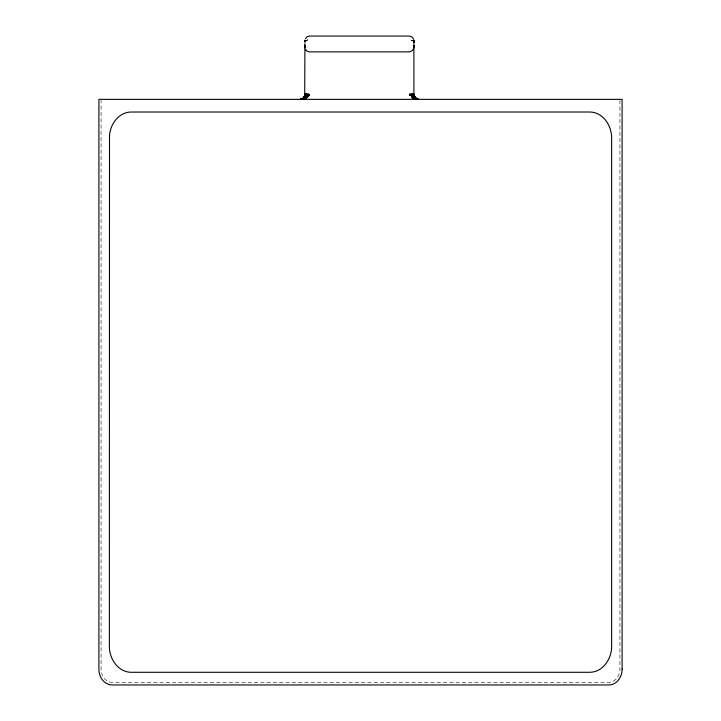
<?xml version="1.0" encoding="UTF-8"?>
<svg xmlns="http://www.w3.org/2000/svg" width="721" height="721" viewBox="0 0 721 721"><rect width="100%" height="100%" fill="white"/><g stroke="black" fill="none" stroke-linecap="round" stroke-linejoin="round"><path stroke-width="0.54" stroke-dasharray="3.6 2.7" d="M306.47 40.782L307.777 39.772L306.47 40.782L307.092 40.412M412.89 40.926L411.042 40.142L412.89 41.241M412.349 40.448L411.727 40.052M619.925 100.48L619.925 669.124C620.078 675.298 615.698 682.228 609.02 682.309L111.98 682.309C105.302 682.228 100.922 675.298 101.075 669.124L101.075 100.48"/><path stroke-width="1.08" d="M413.908 43.648L413.908 95.136L415.945 98.597L418.27 99.354L412.079 96.821L410.817 94.559L411.042 94.081L411.574 94.496L415.296 98.344L418.054 99.354M417.117 99.174L417.495 99.282C414.863 99.192 412.772 96.47 416.675 99.029C419.361 100.075 410.691 97.605 411.574 94.496L413.322 94.081L414.196 96.208L411.493 96.109L417.829 99.354L415.188 97.813L413.917 94.343M304.974 94.081L304.722 95.614L304.911 43.648M304.929 40.854L304.911 41.349L305.064 40.088L304.911 42.413M309.255 94.343L306.713 97.813L300.549 99.354C303.235 99.327 305.794 96.794 305.497 94.081L307.092 94.081C307.506 97.56 309.841 95.298 308.786 94.649L305.064 94.559L303.46 98.353L300.549 99.354L304.83 97.885L307.092 94.081C307.93 95.866 299.792 100.066 303.352 98.353C306.128 99.119 301.693 98.525 300.549 99.354L303.676 98.867L306.993 96.929L305.398 98.471L302.667 99.138L305.731 97.434L306.713 97.813M413.89 45.594L413.755 47.64L413.908 45.513M418.27 99.354L416.107 99.147L418.27 99.354L415.296 98.344L410.817 94.559L413.34 94.487L414.818 97.849L417.63 99.3L414.07 97.299L412.89 94.081L412.763 95.334L413.881 97.29L416.63 99.092M301.946 99.11C303.947 98.011 307.002 96.993 305.172 94.081L304.469 97.335L302.378 99.21L304.325 98.597L301.946 99.11C304.695 98.155 304.668 93.568 308.345 95.794L307.957 96.344C305.461 93.46 300.45 101.129 303.965 98.435L303.045 99.101M306.56 95.902L305.929 94.081L304.487 97.84L301.856 99.327M413.908 42.647L413.755 39.97L413.845 42.647L413.755 40.088L413.908 41.349M302.937 99.029C305.353 97.281 304.541 93.216 308.615 95.226L309.102 95.109L308.516 94.081L307.29 96.091L306.47 94.081L304.136 98.362L300.765 99.354M305.172 94.081C306.046 96.65 303.153 99.462 301.396 99.255M415.512 99.101C412.854 93.829 410.375 98.02 416.495 99.092L413.683 97.308L412.349 94.081L413.647 95.902M306.092 96.623L305.83 94.46M305.497 94.081L304.758 96.65L302.604 98.813M308.516 94.081L307.624 96.208L307.065 94.487M413.647 48.406L412.349 50.641L409.546 51.876L309.273 51.876L307.092 51.173M304.641 96.389L304.073 97.209L305.037 95.632L304.073 97.209M305.497 38.691L307.092 36.753L309.273 36.05L409.546 36.05L411.727 36.753L413.322 38.691M305.731 97.434L303.46 98.813M305.929 94.081L305.839 96.578L302.117 99.083L304.163 97.849M306.182 97.614L303.676 98.867M306.47 94.081L305.037 97.299L301.504 99.291M308.237 96.569L306.407 97.723M410.375 95.181C409.753 96.479 408.933 93.306 410.303 94.081L409.564 94.343L410.375 95.181L409.807 95.361M412.349 94.081L412.403 95.875L415.008 99.354M304.469 98.678L303.956 99.074L304.613 98.777M302.324 98.912C305.776 96.145 301.288 99.606 303.226 98.371M303.856 98.326L302.153 99.092M414.575 99.056L415.837 98.57L417.27 99.291M302.604 98.732L303.099 98.416L302.667 98.705M303 98.759L305.371 96.542L305.208 94.523M415.242 98.84L417.008 99.128L412.845 97.524L414.431 97.353L416.864 99.11M306.001 98.579L304.911 98.993M303.568 98.84L305.956 97.515L302.667 99.138M304.136 98.362L302.523 99.11M412.529 97.578L412.818 98.579M415.557 98.777L413.539 98.02L415.629 99.02L414.395 97.299L416.828 99.354L415.008 97.885L413.971 95.821L415.152 97.939L417.423 99.318C416.846 98.444 412.962 97.56 415.359 99.228L413.809 97.236L416.495 99.092M409.645 94.857L410.222 94.631L409.591 94.595M416.594 99.029L414.323 98.453L416.287 99.11L413.998 96.235M304.298 97.38L305.443 97.353M301.72 99.228L301.171 99.309M414.07 97.867L414.89 97.885L411.727 94.081M415.765 98.759C411.015 97.47 410.582 92.639 414.422 96.569M413.34 94.487L413.953 94.857M417.423 99.318L415.152 97.939L416.603 98.957M414.034 96.686L412.268 94.46M308.363 94.604L309.012 95.361M416.936 99.228L414.341 96.56L416.855 99.291M416.504 98.903L415.602 98.407L416.396 98.858M414.467 98.416L415.341 98.813M414.611 98.38L412.34 96.731L411.042 94.081M414.656 97.434L416.999 99.138L414.656 97.434L415.846 98.507M415.972 98.768L410.952 95.064C413.656 93.55 415.458 97.993 413.322 94.081L413.43 95.857L414.431 97.353M416.224 99.219L414.016 97.236L414.872 98.263M416.323 99.147L414.818 97.849M415.062 97.677C415.684 98.48 412.818 95.262 413.647 94.081L414.061 96.091L412.89 94.081M415.431 98.362L411.204 94.523M413.178 98.326L412.313 97.686L412.998 98.453M415.963 98.57L414.485 96.74M416.053 98.633L415.152 97.939M416.134 99.3L415.431 98.597M414.963 97.614L415.512 98.182M414.746 97.209L415.188 97.813M412.863 94.46L414.377 96.812L414.178 96.389M308.615 95.226L308.345 95.794L307.777 94.081L306.713 96.812L306.398 94.46M413.989 95.226L414.124 95.794L413.845 94.081L414.043 95.361M413.89 41.476L413.755 40.899L413.908 41.989L413.755 40.295L413.908 41.8L413.755 40.565L413.89 41.25M304.929 46.856L305.064 47.64L304.911 45.946L305.064 47.956L304.929 46.991M304.929 46.676L305.064 47.361L304.929 46.45M304.911 46.523L304.929 47.072M413.908 46.586L413.755 47.838L413.908 46.523M109.502 135.44L109.367 645.908C109.015 658.255 117.802 672.17 131.168 672.287L589.832 672.287C603.198 672.17 611.985 658.255 611.633 645.908L611.633 138.396C611.985 126.049 603.198 112.134 589.832 112.016L131.168 112.016C118.938 112.079 110.277 124.048 109.502 135.44M622.097 669.124C622.295 676.532 617.032 684.86 609.02 684.95L111.98 684.95C103.968 684.86 98.705 676.532 98.903 669.124L98.903 99.354L622.097 99.354L622.097 669.124M304.974 45.279L305.064 46.64L304.974 45.279M305.515 95.289L304.785 96.686L305.515 95.289M304.821 96.235L304.379 96.92L304.821 96.235M306.596 95.785L305.974 96.542L306.596 95.785M412.511 97.677L411.529 97.425L412.511 97.677M413.755 96.082L413.827 96.614L413.755 96.082M306.47 50.65L305.929 49.992L306.47 50.65"/></g></svg>
